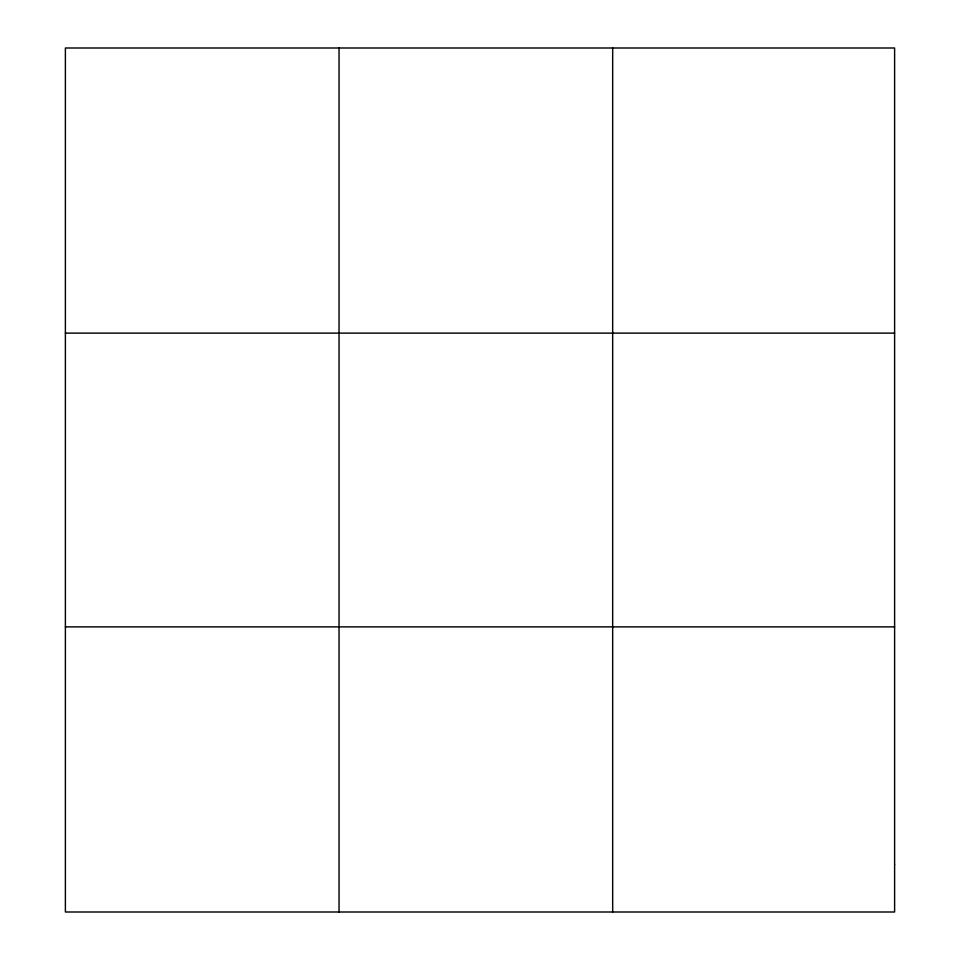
<?xml version="1.0" encoding="UTF-8"?>
<svg xmlns="http://www.w3.org/2000/svg" width="960" height="960" viewBox="0 0 960 960"><rect width="100%" height="100%" fill="white"/><g stroke="black" fill="none" stroke-linecap="round" stroke-linejoin="round"><path stroke-width="1.44" d="M339.036 912L339.036 48M612.672 912L612.672 48M65.388 333.12L894.612 333.12M65.388 626.88L894.612 626.88M894.612 864.48L894.612 912L65.388 912L65.388 48L894.612 48L894.612 864.48"/></g></svg>
